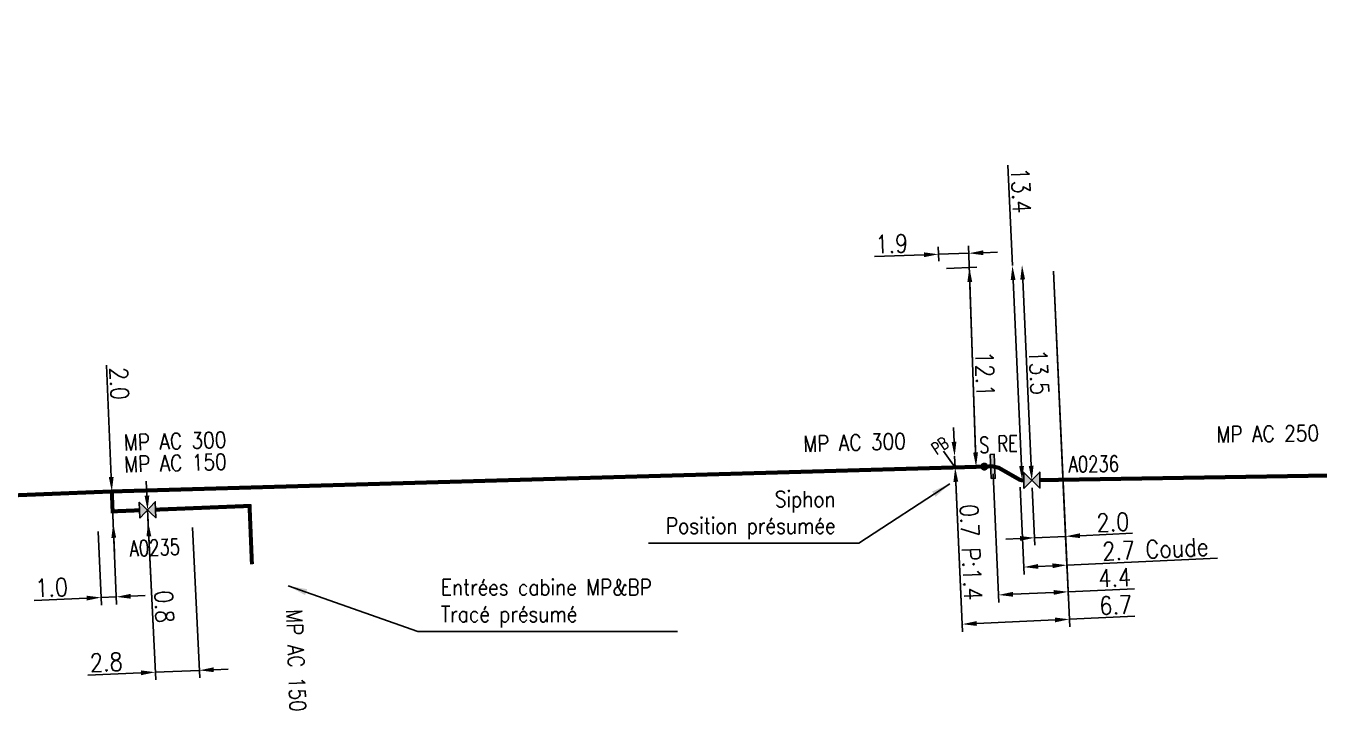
# Model space of a CAD drawing. Header units: millimetres. Extents: x 184000 to 185000, y 128000 to 129000.
# Drawn here: x 184673.3 to 184754.2, y 127999.9 to 128043.9 of the extents above; entities that cross this region are included whole.
import ezdxf
from ezdxf.enums import TextEntityAlignment as Align

# ---------------------------------------------------------------- set-up
doc = ezdxf.new("R2010")
doc.units = ezdxf.units.MM
doc.header["$PDMODE"] = 34
doc.layers.get('0').update_dxf_attribs({"linetype": 'CONTINUOUS'})
doc.layers.get('DEFPOINTS').update_dxf_attribs({"linetype": 'CONTINUOUS'})
for name, color, linetype in [('G_120', 4, 'CONTINUOUS'), ('G_300', 7, 'CONTINUOUS'), ('G_340', 7, 'CONTINUOUS')]:
    doc.layers.add(name, color=color, linetype=linetype)
doc.styles.add('G_ROMANS', font='ROMANS.SHX', dxfattribs={"width": 0.75})
doc.styles.get("Standard").update_dxf_attribs({"font": 'romans.shx', "width": 0.85})
doc.linetypes.add('G_typB_AP', pattern='A,5,-0.3,["o",Standard,S=1.5,R=0,X=0,Y=-0.5],-1.65', length=6.95)
doc.dimstyles.get("Standard").update_dxf_attribs({"dimtxt": 1.5, "dimasz": 1.2, "dimexe": 0.625, "dimexo": 0.625, "dimgap": 0.25, "dimtad": 1, "dimdec": 1, "dimzin": 0, "dimdsep": 46, "dimtxsty": 'Standard', "dimcen": -0.5, "dimadec": 0, "dimazin": 0, "dimtfac": 1, "dimtdec": 1, "dimtmove": 0, "dimatfit": 3, "dimfxl": 0, "dimtolj": 1, "dimtzin": 0, "dimarcsym": 0})

# ---------------------------------------------------------------- blocks, each defined once
blk = doc.blocks.new('G_300_04')
at = {"linetype": 'Continuous'}
h = blk.add_hatch(color=0, dxfattribs=at)
h.paths.add_polyline_path([(-0.5, 0.5), (-0.5, -0.5), (0, 0)])
h.paths.add_polyline_path([(0.5, 0.5), (0, 0), (0.5, -0.5)])
at = {"color": 0, "linetype": 'Continuous', "flags": 128}
blk.add_lwpolyline([(-0.5, -0.5), (0.5, 0.5), (0.5, -0.5), (-0.5, 0.5)], close=True, dxfattribs=at)
at = {"color": 0, "linetype": 'Continuous', "width": 0.75}
blk.add_attdef('NUM', text='', height=1, dxfattribs=at).set_placement((0, 1.782), align=Align.MIDDLE_CENTER)
at = {"color": 0, "linetype": 'Continuous', "width": 0.75, "flags": 3}
for tag, p in [('DEF_LEG', (0, -5)), ('DEF_COUP', (0, -7.5)), ('DEF_TYPE', (0, -10))]:
    blk.add_attdef(tag, text='', height=1.2, dxfattribs=at).set_placement(p, align=Align.MIDDLE)
blk = doc.blocks.new('G_340_13')
at = {"color": 0, "linetype": 'Continuous', "flags": 128}
blk.add_lwpolyline([(0, 0), (0, 1.25)], dxfattribs=at)
at = {"color": 0, "linetype": 'Continuous', "style": 'G_ROMANS', "width": 0.75}
blk.add_text('PB', height=0.75, dxfattribs=at).set_placement((0, 1.663), align=Align.MIDDLE)
at = {"color": 0, "linetype": 'Continuous', "width": 0.75, "flags": 3}
for tag, p in [('DEF_LEG', (0, -3.425)), ('DEF_TYPE', (0, -5.563))]:
    blk.add_attdef(tag, text='', height=1.2, dxfattribs=at).set_placement(p, align=Align.MIDDLE)
blk = doc.blocks.new('G_340_17')
at = {"linetype": 'Continuous'}
blk.add_hatch(color=0, dxfattribs=at).paths.add_polyline_path([(0.125, 0.75), (-0.125, 0.75), (-0.125, -0.75), (0.125, -0.75)])
at = {"color": 0, "linetype": 'Continuous'}
blk.add_lwpolyline([(-0.125, 0.75), (0.125, 0.75), (0.125, -0.75), (-0.125, -0.75)], close=True, dxfattribs=at)
at = {"color": 0, "linetype": 'Continuous', "width": 0.75}
for tag, height, flags, p in [('RE', 1, 8, (0, 2.5)), ('DEF_LEG', 1.2, 3, (0, -5)), ('DEF_COUP', 1.2, 3, (0, -7.5)), ('DEF_TYPE', 1.2, 3, (0, -10))]:
    blk.add_attdef(tag, text='', height=height, dxfattribs=dict(at, flags=flags)).set_placement(p, align=Align.MIDDLE)
blk = doc.blocks.new('G_300_11')
at = {"color": 0, "linetype": 'Continuous', "const_width": 0.248, "flags": 128}
blk.add_lwpolyline([(-0.126, 0, 1), (0.126, 0, 1)], format="xyb", close=True, dxfattribs=at)
at = {"linetype": 'Continuous', "style": 'G_ROMANS', "width": 0.75}
blk.add_attdef('S', text='', height=1, dxfattribs=at).set_placement((0, 1.35), align=Align.MIDDLE_CENTER)
at = {"color": 0, "linetype": 'Continuous', "width": 0.75, "flags": 3}
for tag, p in [('DEF_LEG', (0, -5)), ('DEF_COUP', (0, -7.5)), ('DEF_TYPE', (0, -10))]:
    blk.add_attdef(tag, text='', height=1.2, dxfattribs=at).set_placement(p, align=Align.MIDDLE)
blk = doc.blocks.new('*D472')
at = {"layer": 'DEFPOINTS', "color": 0, "linetype": 'Continuous', "transparency": 16777216}
for p in [(184731.373, 128016.982), (184731.373, 128016.982), (184731.405, 128016.283)]:
    blk.add_point(p, dxfattribs=at)
at = {"layer": 'G_340', "color": 0, "linetype": 'Continuous', "lineweight": -2, "transparency": 16777216}
for p, q in [((184731.332, 128017.881), (184731.291, 128018.78)), ((184731.373, 128016.982), (184731.405, 128016.283)), ((184731.446, 128015.384), (184731.808, 128007.423))]:
    blk.add_line(p, q, dxfattribs=at)
at = {"layer": 'G_340', "color": 0, "linetype": 'Continuous', "transparency": 16777216}
for points in [[(184731.482, 128017.888), (184731.182, 128017.874), (184731.373, 128016.982)], [(184731.596, 128015.391), (184731.296, 128015.377), (184731.405, 128016.283)]]:
    blk.add_solid(points, dxfattribs=at)
at = {"layer": 'G_340', "color": 0, "linetype": 'Continuous', "transparency": 16777216, "insert": (184732.397, 128010.988), "char_height": 1.125, "attachment_point": 5, "rotation": 272.60923}
blk.add_mtext('\\A1;0.7 P:1.4', dxfattribs=at)
blk = doc.blocks.new('*D473')
at = {"layer": 'DEFPOINTS', "color": 0, "linetype": 'Continuous', "transparency": 16777216}
for p in [(184678.692, 128014.782), (184677.827, 128012.744), (184678.021, 128008.158)]:
    blk.add_point(p, dxfattribs=at)
at = {"layer": 'G_120', "color": 0, "linetype": 'Continuous', "lineweight": -2, "transparency": 16777216}
for p, q in [((184678.712, 128014.314), (184678.99, 128007.73)), ((184677.847, 128012.275), (184678.041, 128007.69)), ((184677.122, 128008.12), (184673.839, 128007.981)), ((184678.97, 128008.198), (184678.021, 128008.158)), ((184679.869, 128008.236), (184680.769, 128008.274))]:
    blk.add_line(p, q, dxfattribs=at)
at = {"layer": 'G_120', "color": 0, "linetype": 'Continuous', "transparency": 16777216}
for points in [[(184677.116, 128008.27), (184677.128, 128007.97), (184678.021, 128008.158)], [(184679.863, 128008.386), (184679.876, 128008.086), (184678.97, 128008.198)]]:
    blk.add_solid(points, dxfattribs=at)
at = {"layer": 'G_120', "color": 0, "linetype": 'Continuous', "transparency": 16777216, "insert": (184674.927, 128008.778), "char_height": 1.125, "attachment_point": 5, "rotation": 2.41874}
blk.add_mtext('\\A1;1.0', dxfattribs=at)
blk = doc.blocks.new('*D474')
at = {"layer": 'DEFPOINTS', "color": 0, "linetype": 'Continuous', "transparency": 16777216}
for p in [(184678.692, 128014.782), (184678.777, 128012.784), (184678.777, 128012.784)]:
    blk.add_point(p, dxfattribs=at)
at = {"layer": 'G_120', "color": 0, "linetype": 'Continuous', "lineweight": -2, "transparency": 16777216}
for p, q in [((184678.654, 128015.681), (184678.358, 128022.681)), ((184678.777, 128012.784), (184678.692, 128014.782)), ((184678.815, 128011.885), (184678.853, 128010.985))]:
    blk.add_line(p, q, dxfattribs=at)
at = {"layer": 'G_120', "color": 0, "linetype": 'Continuous', "transparency": 16777216}
for points in [[(184678.804, 128015.688), (184678.504, 128015.675), (184678.692, 128014.782)], [(184678.964, 128011.891), (184678.665, 128011.878), (184678.777, 128012.784)]]:
    blk.add_solid(points, dxfattribs=at)
at = {"layer": 'G_120', "color": 0, "linetype": 'Continuous', "transparency": 16777216, "insert": (184679.158, 128021.524), "char_height": 1.125, "attachment_point": 5, "rotation": 272.41874}
blk.add_mtext('\\A1;2.0', dxfattribs=at)
blk = doc.blocks.new('*D475')
at = {"layer": 'DEFPOINTS', "color": 0, "linetype": 'Continuous', "transparency": 16777216}
for p in [(184680.929, 128013.625), (184683.713, 128012.992), (184684.162, 128003.609)]:
    blk.add_point(p, dxfattribs=at)
at = {"layer": 'G_300', "color": 0, "linetype": 'Continuous', "lineweight": -2, "transparency": 16777216}
for p, q in [((184680.952, 128013.157), (184681.436, 128003.025)), ((184683.735, 128012.524), (184684.184, 128003.141)), ((184680.515, 128003.455), (184677.187, 128003.314)), ((184684.162, 128003.609), (184681.414, 128003.493)), ((184685.061, 128003.647), (184685.96, 128003.685))]:
    blk.add_line(p, q, dxfattribs=at)
at = {"layer": 'G_300', "color": 0, "linetype": 'Continuous', "transparency": 16777216}
for points in [[(184680.509, 128003.605), (184680.521, 128003.305), (184681.414, 128003.493)], [(184685.054, 128003.797), (184685.067, 128003.497), (184684.162, 128003.609)]]:
    blk.add_solid(points, dxfattribs=at)
at = {"layer": 'G_300', "color": 0, "linetype": 'Continuous', "transparency": 16777216, "insert": (184678.343, 128004.114), "char_height": 1.125, "attachment_point": 5, "rotation": 2.41874}
blk.add_mtext('\\A1;2.8', dxfattribs=at)
blk = doc.blocks.new('*D476')
at = {"layer": 'DEFPOINTS', "color": 0, "linetype": 'Continuous', "transparency": 16777216}
for p in [(184680.929, 128013.625), (184680.965, 128012.876), (184680.965, 128012.876)]:
    blk.add_point(p, dxfattribs=at)
at = {"layer": 'G_300', "color": 0, "linetype": 'Continuous', "lineweight": -2, "transparency": 16777216}
for p, q in [((184680.886, 128014.524), (184680.843, 128015.423)), ((184680.929, 128013.625), (184680.965, 128012.876)), ((184681.008, 128011.977), (184681.277, 128006.361))]:
    blk.add_line(p, q, dxfattribs=at)
at = {"layer": 'G_300', "color": 0, "linetype": 'Continuous', "transparency": 16777216}
for points in [[(184681.036, 128014.532), (184680.737, 128014.517), (184680.929, 128013.625)], [(184681.158, 128011.985), (184680.858, 128011.97), (184680.965, 128012.876)]]:
    blk.add_solid(points, dxfattribs=at)
at = {"layer": 'G_300', "color": 0, "linetype": 'Continuous', "transparency": 16777216, "insert": (184681.969, 128007.585), "char_height": 1.125, "attachment_point": 5, "rotation": 272.73825}
blk.add_mtext('\\A1;0.8', dxfattribs=at)
blk = doc.blocks.new('*D693')
at = {"layer": 'DEFPOINTS', "color": 0, "linetype": 'Continuous', "transparency": 16777216}
for p in [(184730.36, 128029.598), (184730.39, 128028.703), (184732.71, 128016.32)]:
    blk.add_point(p, dxfattribs=at)
at = {"layer": 'G_120', "color": 0, "linetype": 'Continuous', "lineweight": -2, "transparency": 16777216}
for p, q in [((184730.375, 128029.172), (184730.344, 128030.066)), ((184732.694, 128016.788), (184732.243, 128030.131)), ((184729.461, 128029.568), (184726.366, 128029.463)), ((184732.259, 128029.662), (184730.36, 128029.598)), ((184733.159, 128029.693), (184734.058, 128029.723))]:
    blk.add_line(p, q, dxfattribs=at)
at = {"layer": 'G_120', "color": 0, "linetype": 'Continuous', "transparency": 16777216}
for points in [[(184733.154, 128029.842), (184733.164, 128029.543), (184732.259, 128029.662)], [(184729.456, 128029.717), (184729.466, 128029.418), (184730.36, 128029.598)]]:
    blk.add_solid(points, dxfattribs=at)
at = {"layer": 'G_120', "color": 0, "linetype": 'Continuous', "transparency": 16777216, "insert": (184727.438, 128030.25), "char_height": 1.125, "attachment_point": 5, "rotation": 1.93617}
blk.add_mtext('\\A1;1.9', dxfattribs=at)
blk = doc.blocks.new('*D694')
at = {"layer": 'DEFPOINTS', "color": 0, "linetype": 'Continuous', "transparency": 16777216}
for p in [(184730.39, 128028.703), (184732.289, 128028.767), (184732.71, 128016.32)]:
    blk.add_point(p, dxfattribs=at)
at = {"layer": 'G_120', "color": 0, "linetype": 'Continuous', "lineweight": -2, "transparency": 16777216}
for p, q in [((184730.859, 128028.719), (184732.758, 128028.783)), ((184732.68, 128017.219), (184732.32, 128027.868))]:
    blk.add_line(p, q, dxfattribs=at)
at = {"layer": 'G_120', "color": 0, "linetype": 'Continuous', "transparency": 16777216}
for points in [[(184732.47, 128027.873), (184732.17, 128027.863), (184732.289, 128028.767)], [(184732.83, 128017.224), (184732.53, 128017.214), (184732.71, 128016.32)]]:
    blk.add_solid(points, dxfattribs=at)
at = {"layer": 'G_120', "color": 0, "linetype": 'Continuous', "transparency": 16777216, "insert": (184733.265, 128022.114), "char_height": 1.125, "attachment_point": 5, "rotation": 271.93617}
blk.add_mtext('\\A1;12.1', dxfattribs=at)
blk = doc.blocks.new('*D695')
at = {"layer": 'DEFPOINTS', "color": 0, "ltscale": 0.5, "transparency": 16777216}
for p in [(184737.532, 128029.006), (184736.196, 128015.482), (184738.308, 128011.979)]:
    blk.add_point(p, dxfattribs=at)
at = {"layer": 'G_300', "color": 0, "lineweight": -2, "ltscale": 0.5, "transparency": 16777216}
for p, q in [((184737.553, 128028.538), (184738.329, 128011.511)), ((184736.218, 128015.013), (184736.381, 128011.422)), ((184739.207, 128012.02), (184742.482, 128012.169)), ((184735.461, 128011.849), (184734.562, 128011.808)), ((184736.36, 128011.89), (184738.308, 128011.979))]:
    blk.add_line(p, q, dxfattribs=at)
at = {"layer": 'G_300', "color": 0, "ltscale": 0.5, "transparency": 16777216}
for points in [[(184739.2, 128012.17), (184739.214, 128011.87), (184738.308, 128011.979)], [(184735.454, 128011.999), (184735.468, 128011.7), (184736.36, 128011.89)]]:
    blk.add_solid(points, dxfattribs=at)
at = {"layer": 'G_300', "color": 0, "ltscale": 0.5, "transparency": 16777216, "insert": (184741.26, 128012.864), "char_height": 1.125, "attachment_point": 5, "rotation": 2.60923}
blk.add_mtext('\\A1;2.0', dxfattribs=at)
blk = doc.blocks.new('*D696')
at = {"layer": 'DEFPOINTS', "color": 0, "ltscale": 0.5, "transparency": 16777216}
for p in [(184735.584, 128028.918), (184735.584, 128028.918), (184736.196, 128015.482)]:
    blk.add_point(p, dxfattribs=at)
at = {"layer": 'G_300', "color": 0, "lineweight": -2, "ltscale": 0.5, "transparency": 16777216}
blk.add_line((184736.155, 128016.381), (184735.625, 128028.019), dxfattribs=at)
at = {"layer": 'G_300', "color": 0, "ltscale": 0.5, "transparency": 16777216}
for points in [[(184735.775, 128028.025), (184735.475, 128028.012), (184735.584, 128028.918)], [(184736.305, 128016.387), (184736.005, 128016.374), (184736.196, 128015.482)]]:
    blk.add_solid(points, dxfattribs=at)
at = {"layer": 'G_300', "color": 0, "ltscale": 0.5, "transparency": 16777216, "insert": (184736.639, 128022.234), "char_height": 1.125, "attachment_point": 5, "rotation": 272.60923}
blk.add_mtext('\\A1;13.5', dxfattribs=at)
blk = doc.blocks.new('*D697')
at = {"layer": 'DEFPOINTS', "color": 0, "linetype": 'Continuous', "transparency": 16777216}
for p in [(184737.532, 128029.006), (184735.444, 128015.511), (184738.39, 128010.181)]:
    blk.add_point(p, dxfattribs=at)
at = {"layer": 'G_120', "color": 0, "linetype": 'Continuous', "lineweight": -2, "transparency": 16777216}
for p, q in [((184737.553, 128028.538), (184738.411, 128009.713)), ((184735.465, 128015.043), (184735.714, 128009.59)), ((184738.39, 128010.181), (184747.797, 128010.61)), ((184736.592, 128010.099), (184737.491, 128010.14))]:
    blk.add_line(p, q, dxfattribs=at)
at = {"layer": 'G_120', "color": 0, "linetype": 'Continuous', "transparency": 16777216}
for points in [[(184736.585, 128010.249), (184736.598, 128009.95), (184735.693, 128010.058)], [(184737.484, 128010.29), (184737.498, 128009.991), (184738.39, 128010.181)]]:
    blk.add_solid(points, dxfattribs=at)
at = {"layer": 'G_120', "color": 0, "linetype": 'Continuous', "transparency": 16777216, "insert": (184743.914, 128011.184), "char_height": 1.125, "attachment_point": 5, "rotation": 2.60923}
blk.add_mtext('\\A1;2.7 Coude', dxfattribs=at)
blk = doc.blocks.new('*D698')
at = {"layer": 'DEFPOINTS', "color": 0, "ltscale": 0.5, "transparency": 16777216}
for p in [(184737.532, 128029.006), (184733.754, 128016.349), (184738.466, 128008.516)]:
    blk.add_point(p, dxfattribs=at)
at = {"layer": 'G_340', "color": 0, "lineweight": -2, "ltscale": 0.5, "transparency": 16777216}
for p, q in [((184737.553, 128028.538), (184738.487, 128008.048)), ((184733.775, 128015.881), (184734.141, 128007.85)), ((184735.019, 128008.359), (184737.567, 128008.475)), ((184738.466, 128008.516), (184742.619, 128008.705))]:
    blk.add_line(p, q, dxfattribs=at)
at = {"layer": 'G_340', "color": 0, "ltscale": 0.5, "transparency": 16777216}
for points in [[(184735.012, 128008.509), (184735.026, 128008.209), (184734.12, 128008.318)], [(184737.56, 128008.625), (184737.573, 128008.325), (184738.466, 128008.516)]]:
    blk.add_solid(points, dxfattribs=at)
at = {"layer": 'G_340', "color": 0, "ltscale": 0.5, "transparency": 16777216, "insert": (184741.374, 128009.399), "char_height": 1.125, "attachment_point": 5, "rotation": 2.60923}
blk.add_mtext('\\A1;4.4', dxfattribs=at)
blk = doc.blocks.new('*D699')
at = {"layer": 'DEFPOINTS', "color": 0, "ltscale": 0.5, "transparency": 16777216}
for p in [(184737.532, 128029.006), (184731.405, 128016.283), (184738.544, 128006.798)]:
    blk.add_point(p, dxfattribs=at)
at = {"layer": 'G_340', "color": 0, "lineweight": -2, "ltscale": 0.5, "transparency": 16777216}
for p, q in [((184737.553, 128028.538), (184738.565, 128006.329)), ((184731.426, 128015.815), (184731.872, 128006.024)), ((184732.75, 128006.533), (184737.645, 128006.757)), ((184738.544, 128006.798), (184742.637, 128006.984))]:
    blk.add_line(p, q, dxfattribs=at)
at = {"layer": 'G_340', "color": 0, "ltscale": 0.5, "transparency": 16777216}
for points in [[(184732.743, 128006.683), (184732.757, 128006.384), (184731.851, 128006.493)], [(184737.638, 128006.906), (184737.652, 128006.607), (184738.544, 128006.798)]]:
    blk.add_solid(points, dxfattribs=at)
at = {"layer": 'G_340', "color": 0, "ltscale": 0.5, "transparency": 16777216, "insert": (184741.438, 128007.68), "char_height": 1.125, "attachment_point": 5, "rotation": 2.60923}
blk.add_mtext('\\A1;6.7', dxfattribs=at)
blk = doc.blocks.new('*D700')
at = {"layer": 'DEFPOINTS', "color": 0, "linetype": 'Continuous', "transparency": 16777216}
for p in [(184734.985, 128028.89), (184735.596, 128015.472), (184735.596, 128015.472)]:
    blk.add_point(p, dxfattribs=at)
at = {"layer": 'G_120', "color": 0, "linetype": 'Continuous', "lineweight": -2, "transparency": 16777216}
for p, q in [((184734.985, 128028.89), (184734.699, 128035.159)), ((184735.555, 128016.371), (184735.026, 128027.991))]:
    blk.add_line(p, q, dxfattribs=at)
at = {"layer": 'G_120', "color": 0, "linetype": 'Continuous', "transparency": 16777216}
for points in [[(184735.176, 128027.998), (184734.876, 128027.984), (184734.985, 128028.89)], [(184735.705, 128016.378), (184735.405, 128016.364), (184735.596, 128015.472)]]:
    blk.add_solid(points, dxfattribs=at)
at = {"layer": 'G_120', "color": 0, "linetype": 'Continuous', "transparency": 16777216, "insert": (184735.521, 128033.596), "char_height": 1.125, "attachment_point": 5, "rotation": 272.60923}
blk.add_mtext('\\A1;13.4', dxfattribs=at)

msp = doc.modelspace()

# ---------------------------------------------------------------- linework, layer by layer
at = {"layer": 'G_120', "linetype": 'G_typB_AP', "ltscale": 0.5, "const_width": 0.25}
for points in [[(184735.696, 128015.474), (184735.596, 128015.472), (184735.444, 128015.511), (184734.129, 128016.261), (184733.754, 128016.349), (184733.227, 128016.335), (184731.405, 128016.283), (184678.692, 128014.782), (184670.453, 128014.455), (184632.858, 128013.35), (184625.061, 128013.127), (184621.608, 128013.179), (184598.961, 128013.516), (184589.693, 128018.588), (184589.693, 128018.588), (184541.599, 128043.736)], [(184681.429, 128013.645), (184687.301, 128013.879), (184687.45, 128010.238)]]:
    msp.add_lwpolyline(points, dxfattribs=at)
at = {"layer": 'G_120', "linetype": 'G_typB_AP', "ltscale": 0.5}
msp.add_lwpolyline([(184736.696, 128015.49, 0.25, 0.25, 0), (184759.514, 128015.855, 0.25, 0.25, 0), (184771.514, 128015.906, 0.25, 0.25, 0), (184771.514, 128015.906, 0.25, 0.25, 0), (184783.294, 128015.192, 0.25, 0.25, 0), (184783.294, 128015.192, 0.25, 0.25, 0), (184786.911, 128014.668, 0.25, 0.25, 0), (184795.166, 128013.382, 0.25, 0.25, 0), (184795.166, 128013.382, 0.25, 0.25, 0), (184807.061, 128012.235, 0.25, 0.25, 0), (184807.061, 128012.235, 0.25, 0.25, 0), (184818.191, 128008.969, 0.25, 0.25, 0), (184818.191, 128008.969, 0.25, 0.25, 0), (184829.489, 128005.666, 0.25, 0.25, 0), (184829.489, 128005.666, 0.25, 0.25, 0), (184847.848, 128000, 0, 0, 0)], format="xyseb", dxfattribs=at)
at = {"layer": 'G_120', "linetype": 'G_typB_AP', "ltscale": 0.5, "const_width": 0.25, "flags": 128}
msp.add_lwpolyline([(184678.692, 128014.782), (184678.742, 128013.539), (184680.43, 128013.606)], dxfattribs=at)

# ---------------------------------------------------------------- block references
at = {"layer": 'G_300', "ltscale": 0.5}
msp.add_blockref('G_300_11', (184733.227, 128016.335), dxfattribs=at).add_auto_attribs({'S': 'S'})
ref = msp.add_blockref('G_300_04', (184736.196, 128015.482), dxfattribs=dict(at, rotation=0.9166076102895001))
ref.add_attrib('NUM', 'A0236', dxfattribs={"layer": '0', "color": 0, "linetype": 'Continuous', "height": 1, "rotation": 0.91661, "width": 0.75}).set_placement((184740.071, 128016.501), align=Align.MIDDLE_CENTER)
ref = msp.add_blockref('G_300_04', (184680.929, 128013.625), dxfattribs=dict(at, rotation=2.274757302927291))
ref.add_attrib('NUM', 'A0235', dxfattribs={"layer": '0', "color": 0, "linetype": 'Continuous', "height": 1, "rotation": 2.27476, "width": 0.75}).set_placement((184681.376, 128011.271), align=Align.MIDDLE_CENTER)
at = {"layer": 'G_340', "ltscale": 0.5, "rotation": 35.21491038339367}
msp.add_blockref('G_340_13', (184731.405, 128016.283), dxfattribs=at)
at = {"layer": 'G_340', "ltscale": 0.5}
ref = msp.add_blockref('G_340_17', (184733.754, 128016.349), dxfattribs=dict(at, rotation=2.609230132891956))
ref.add_attrib('RE', 'RE', dxfattribs={"layer": '0', "color": 0, "linetype": 'Continuous', "height": 1, "rotation": 0.97851, "width": 0.75}).set_placement((184734.681, 128017.773), align=Align.MIDDLE)

# ---------------------------------------------------------------- texts
at = {"layer": 'G_120', "linetype": 'Continuous', "width": 0.85}
for s, rotation, p in [('MP AC 300', 1.63072, (184682.65, 128017.927)), ('MP AC 250', 0.94329, (184750.945, 128018.387)), ('MP AC 300', 1.63072, (184725.116, 128017.838)), ('MP AC 150', 1.63072, (184682.668, 128016.56)), ('MP AC 150', 272.12255, (184690.209, 128004.226))]:
    msp.add_text(s, height=1, rotation=rotation, dxfattribs=at).set_placement(p, align=Align.MIDDLE)
at = {"layer": 'G_120', "linetype": 'Continuous', "insert": (184699.267, 128007.794), "char_height": 1, "attachment_point": 4}
msp.add_mtext('Entrées cabine MP&BP\\PTracé présumé', dxfattribs=at)
at = {"layer": 'G_300', "linetype": 'Continuous', "insert": (184723.925, 128013.308), "char_height": 1, "attachment_point": 6}
msp.add_mtext('Siphon\\PPosition présumée', dxfattribs=at)

# ---------------------------------------------------------------- dimensions: what is measured, and where the dimension line sits
at = {"layer": 'G_120', "linetype": 'Continuous'}
for base, p1, p2, angle, override, picture, middle in [((184735.596, 128015.472), (184734.985, 128028.89), (184735.596, 128015.472), 92.60923, {"dimscale": 0.75}, '*D700', (184734.772, 128033.562)), ((184730.36, 128029.598), (184732.71, 128016.32), (184730.39, 128028.703), 1.93617, {"dimscale": 0.75, "dimatfit": 0}, '*D693', (184727.464, 128029.5)), ((184678.777, 128012.784), (184678.692, 128014.782), (184678.777, 128012.784), 92.41874, {"dimscale": 0.75, "dimatfit": 0}, '*D474', (184678.409, 128021.493)), ((184678.021, 128008.158), (184678.692, 128014.782), (184677.827, 128012.744), 2.41874, {"dimscale": 0.75, "dimatfit": 0}, '*D473', (184674.959, 128008.029))]:
    dim = msp.add_linear_dim(base=base, p1=p1, p2=p2, angle=angle, dimstyle='Standard', override=override, dxfattribs=at)
    dim.commit()
    dim.dimension.update_dxf_attribs({"geometry": picture, "text_midpoint": middle, "dimtype": 160})
for base, p1, p2, angle, text, picture, middle in [((184738.39, 128010.181), (184735.444, 128015.511), (184737.532, 128029.006), 182.60923, '<> Coude', '*D697', (184743.948, 128010.435)), ((184732.289, 128028.767), (184732.71, 128016.32), (184730.39, 128028.703), 271.93617, '12.1', '*D694', (184732.515, 128022.089))]:
    dim = msp.add_linear_dim(base=base, p1=p1, p2=p2, angle=angle, text=text, dimstyle='Standard', override={"dimscale": 0.75}, dxfattribs=at)
    dim.commit()
    dim.dimension.update_dxf_attribs({"geometry": picture, "text_midpoint": middle, "dimtype": 160})
at = {"layer": 'G_300', "ltscale": 0.5}
dim = msp.add_linear_dim(base=(184738.308, 128011.979), p1=(184736.196, 128015.482), p2=(184737.532, 128029.006), angle=182.60923, text='2.0', dimstyle='Standard', override={"dimscale": 0.75}, dxfattribs=at)
dim.commit()
dim.dimension.update_dxf_attribs({"geometry": '*D695', "text_midpoint": (184741.294, 128012.115), "dimtype": 160})
dim = msp.add_linear_dim(base=(184735.5839, 128028.9177), p1=(184736.1962, 128015.4816), p2=(184735.5839, 128028.9177), angle=272.60923, dimstyle='Standard', override={"dimscale": 0.75}, dxfattribs=at)
dim.commit()
dim.dimension.update_dxf_attribs({"geometry": '*D696', "text_midpoint": (184736.6393, 128022.2338)})
at = {"layer": 'G_300', "linetype": 'Continuous'}
for base, p1, p2, angle, picture, middle in [((184680.9653, 128012.8763), (184680.9294, 128013.6255), (184680.9653, 128012.8763), 92.73825, '*D476', (184681.22, 128007.5491)), ((184684.162, 128003.609), (184680.929, 128013.625), (184683.713, 128012.992), 182.41874, '*D475', (184678.375, 128003.365))]:
    dim = msp.add_linear_dim(base=base, p1=p1, p2=p2, angle=angle, dimstyle='Standard', override={"dimscale": 0.75, "dimatfit": 0}, dxfattribs=at)
    dim.commit()
    dim.dimension.update_dxf_attribs({"geometry": picture, "text_midpoint": middle, "dimtype": 160})
at = {"layer": 'G_340', "ltscale": 0.5}
for base, p1, picture, middle in [((184738.544, 128006.798), (184731.405, 128016.283), '*D699', (184741.472, 128006.931)), ((184738.466, 128008.516), (184733.754, 128016.349), '*D698', (184741.408, 128008.65))]:
    dim = msp.add_linear_dim(base=base, p1=p1, p2=(184737.532, 128029.006), angle=182.60923, dimstyle='Standard', override={"dimscale": 0.75}, dxfattribs=at)
    dim.commit()
    dim.dimension.update_dxf_attribs({"geometry": picture, "text_midpoint": middle, "dimtype": 160})
at = {"layer": 'G_340', "linetype": 'Continuous'}
dim = msp.add_linear_dim(base=(184731.373, 128016.982), p1=(184731.405, 128016.283), p2=(184731.373, 128016.982), angle=272.60923, text='<> P:1.4', dimstyle='Standard', override={"dimscale": 0.75, "dimatfit": 0}, dxfattribs=at)
dim.commit()
dim.dimension.update_dxf_attribs({"geometry": '*D472', "text_midpoint": (184731.648, 128010.954), "dimtype": 160})

# ---------------------------------------------------------------- leaders
at = {"layer": 'G_120', "linetype": 'Continuous', "annotation_type": 0, "has_hookline": 1, "hookline_direction": 0, "text_width": 14.774}
msp.add_leader([(184689.706, 128008.89), (184697.817, 128006.044), (184699.017, 128006.044)], dimstyle='Standard', dxfattribs=at)
at = {"layer": 'G_300', "linetype": 'Continuous', "annotation_type": 0, "has_hookline": 1, "hookline_direction": 1, "text_width": 11.698}
msp.add_leader([(184731.076, 128015.269), (184725.375, 128011.558), (184724.175, 128011.558)], dimstyle='Standard', dxfattribs=at)

doc.saveas('drawing.dxf')
